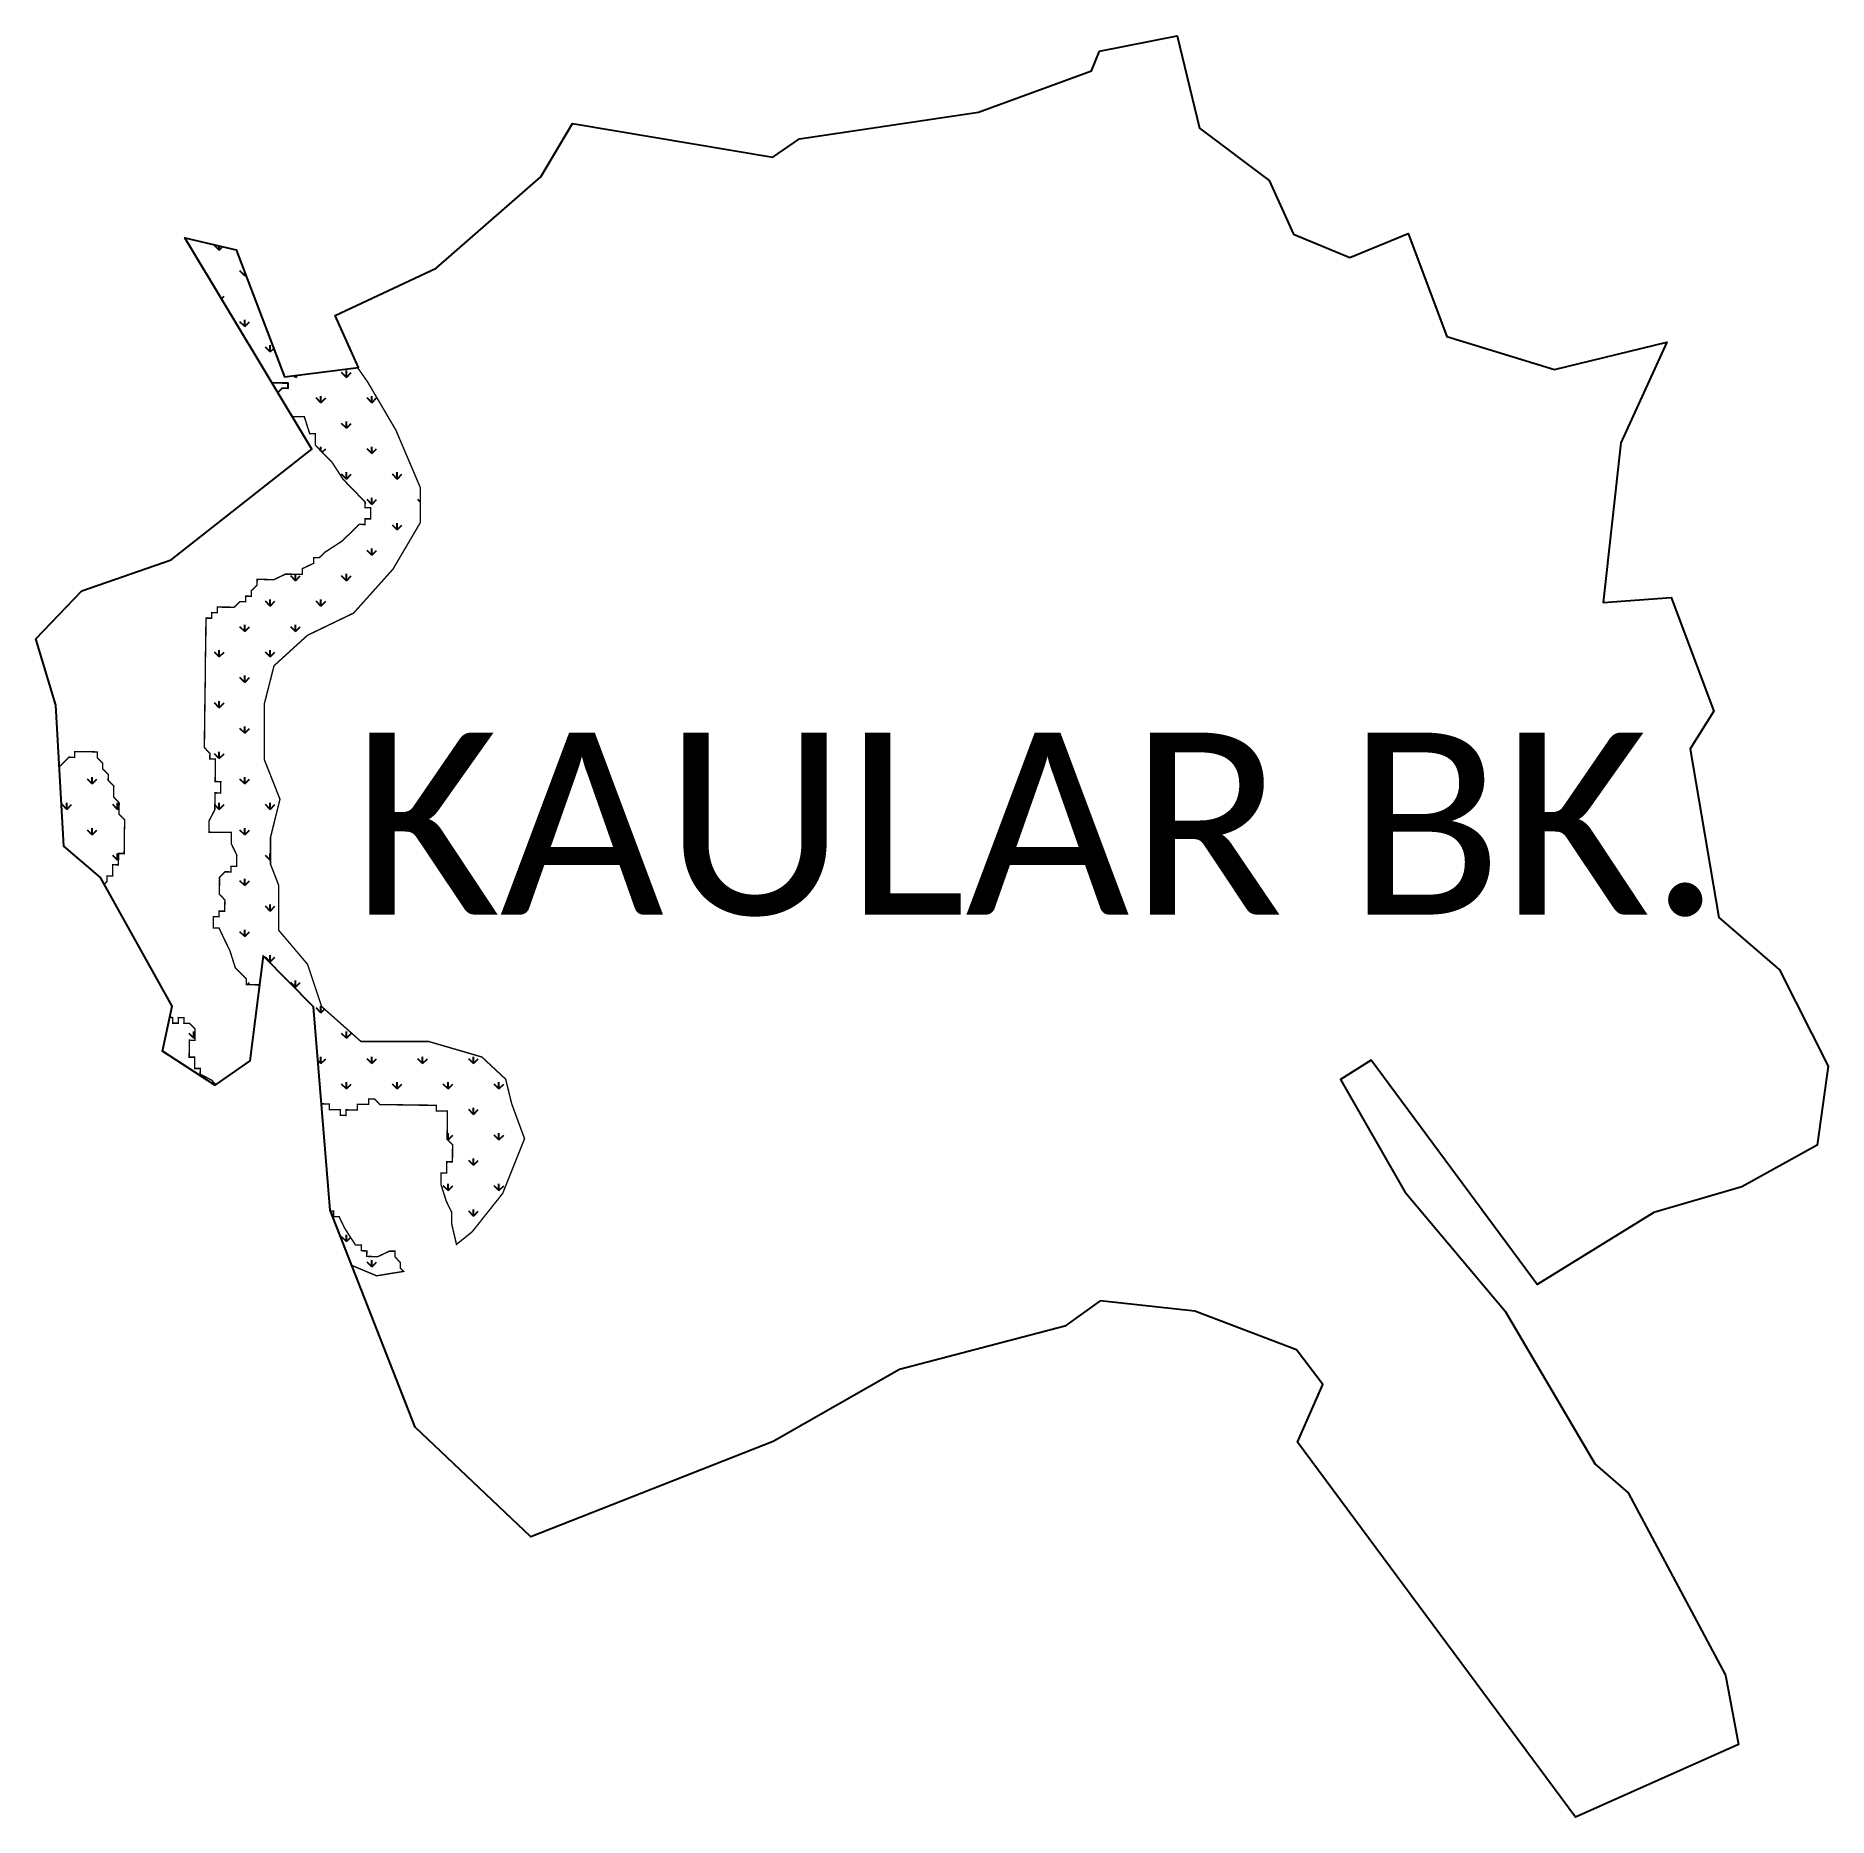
# Model space of a CAD drawing. Header units: metres. Extents: x 266674 to 267940, y 2141636 to 2142895.
import ezdxf

# ---------------------------------------------------------------- set-up
doc = ezdxf.new("R2010")
doc.units = ezdxf.units.M
for name, color, linetype in [('MANGROOVES BUFFER ZONE', 120, 'Continuous'), ('village', 250, 'Continuous'), ('VILLAGE NAME', 250, 'Continuous')]:
    doc.layers.add(name, color=color, linetype=linetype)

msp = doc.modelspace()

# ---------------------------------------------------------------- hatches: boundary and pattern name
at = {"layer": 'MANGROOVES BUFFER ZONE'}
h = msp.add_hatch(dxfattribs=at)
h.set_pattern_fill('GRASS', color=256)
h.paths.add_polyline_path([(266846.3, 2142355.1), (266835.3, 2142382.9), (266835.3, 2142422.7), (266842.1, 2142449.4), (266865.7, 2142470.9), (266898.3, 2142486.6), (266926.1, 2142517.6), (266945.5, 2142550.6), (266945.5, 2142575.2), (266928.2, 2142615.9), (266908.2, 2142650), (266901.2, 2142660), (266849.5, 2142653.5), (266815.4, 2142743.4), (266779, 2142751.9), (266840.5, 2142649.5), (266847.9, 2142649.4), (266851.9, 2142649.4), (266851.8, 2142645.4), (266847.8, 2142645.5), (266844.8, 2142642.5), (266855.5, 2142624.6), (266855.5, 2142625.5), (266859.5, 2142625.4), (266863.5, 2142625.4), (266867.3, 2142613.4), (266871.3, 2142613.3), (266871.2, 2142609.4), (266871.2, 2142605.4), (266875.1, 2142601.3), (266879, 2142597.3), (266883, 2142593.3), (266890.8, 2142581.3), (266894.7, 2142577.2), (266898.6, 2142573.2), (266902.5, 2142569.2), (266906.5, 2142565.1), (266906.4, 2142561.2), (266910.4, 2142561.1), (266910.3, 2142557.1), (266910.3, 2142553.2), (266906.3, 2142553.2), (266906.3, 2142549.2), (266902.3, 2142549.3), (266894.2, 2142541.4), (266890.2, 2142537.5), (266878.2, 2142529.7), (266874.1, 2142525.8), (266870.2, 2142525.8), (266870.1, 2142521.8), (266862.1, 2142518), (266862.1, 2142514), (266858.1, 2142514), (266854.1, 2142514.1), (266850.1, 2142514.1), (266842.1, 2142510.3), (266838.1, 2142510.3), (266834.2, 2142510.4), (266830.2, 2142510.4), (266830.1, 2142506.4), (266826.1, 2142502.5), (266826.1, 2142498.5), (266822.1, 2142498.6), (266822, 2142494.6), (266818, 2142494.7), (266814, 2142490.7), (266810, 2142490.8), (266806.1, 2142490.8), (266802.1, 2142490.9), (266802, 2142486.9), (266798.1, 2142486.9), (266798, 2142483), (266794, 2142483), (266794, 2142479), (266793.9, 2142475.1), (266793.9, 2142471.1), (266793.8, 2142463.1), (266793.7, 2142459.2), (266793.6, 2142451.2), (266793.6, 2142447.2), (266793.5, 2142439.3), (266793.2, 2142419.4), (266793.1, 2142407.4), (266793, 2142403.5), (266793, 2142399.5), (266792.9, 2142395.5), (266792.9, 2142391.5), (266796.8, 2142387.5), (266796.7, 2142383.5), (266800.7, 2142383.5), (266800.7, 2142379.5), (266800.6, 2142375.5), (266800.5, 2142367.6), (266804.5, 2142367.5), (266804.4, 2142363.5), (266804.4, 2142359.5), (266800.4, 2142359.6), (266800.4, 2142355.6), (266800.3, 2142351.6), (266800.3, 2142347.7), (266796.2, 2142339.8), (266796.1, 2142335.8), (266796.1, 2142331.8), (266800, 2142331.7), (266804, 2142331.7), (266808, 2142331.6), (266812, 2142331.6), (266811.9, 2142327.6), (266811.9, 2142323.6), (266815.8, 2142315.6), (266815.7, 2142311.7), (266815.7, 2142307.7), (266811.7, 2142307.7), (266811.6, 2142303.7), (266807.6, 2142303.8), (266803.6, 2142299.9), (266803.6, 2142295.9), (266803.5, 2142291.9), (266803.5, 2142287.9), (266807.4, 2142283.9), (266807.3, 2142279.9), (266807.3, 2142276), (266803.3, 2142276), (266803.3, 2142272), (266799.3, 2142272.1), (266799.2, 2142268.1), (266799.2, 2142264.1), (266803.2, 2142264.1), (266807, 2142256.1), (266810.9, 2142248.1), (266814.7, 2142236.1), (266822.6, 2142228), (266822.5, 2142224), (266826.5, 2142224), (266830.5, 2142223.9), (266831.9, 2142223.9), (266834.5, 2142244.5), (266870.1, 2142208.3), (266875.6, 2142139.8), (266877.2, 2142139.8), (266881.1, 2142139.7), (266881.1, 2142135.7), (266885.1, 2142135.7), (266889, 2142135.6), (266889, 2142131.7), (266893, 2142131.6), (266893, 2142135.6), (266897, 2142135.5), (266901, 2142135.5), (266901, 2142139.5), (266905, 2142139.4), (266909, 2142139.4), (266909, 2142143.3), (266913, 2142143.3), (266916.9, 2142139.3), (266920.9, 2142139.2), (266924.9, 2142139.2), (266932.8, 2142139.1), (266936.8, 2142139), (266940.8, 2142139), (266944.8, 2142138.9), (266948.8, 2142138.9), (266952.7, 2142138.8), (266956.7, 2142138.8), (266956.7, 2142134.8), (266960.6, 2142134.7), (266964.6, 2142134.7), (266964.6, 2142130.7), (266964.5, 2142126.7), (266964.5, 2142122.7), (266964.4, 2142118.8), (266964.4, 2142114.8), (266968.3, 2142110.8), (266968.2, 2142106.8), (266968.2, 2142102.8), (266968.1, 2142098.8), (266964.2, 2142098.9), (266964.1, 2142094.9), (266964, 2142090.9), (266960.1, 2142091), (266960, 2142087), (266960, 2142083), (266963.8, 2142071), (266967.7, 2142063), (266967.6, 2142059), (266967.6, 2142055.1), (266971, 2142040.5), (266982.1, 2142049.4), (267003.7, 2142076.6), (267019.1, 2142115.2), (267010, 2142139.9), (267005.8, 2142157.2), (266989, 2142172.9), (266951.3, 2142183.9), (266919.3, 2142183.9), (266903.5, 2142183.9), (266875.7, 2142208.6), (266865.8, 2142238.4), (266845.3, 2142262.6), (266845.3, 2142294.5), (266839.6, 2142309.2), (266839.6, 2142328.1)])
h = msp.add_hatch(dxfattribs=at)
h.set_pattern_fill('GRASS', color=256)
h.paths.add_polyline_path([(266736.3, 2142324.6), (266736.4, 2142328.6), (266736.4, 2142332.6), (266736.5, 2142336.5), (266736.5, 2142340.5), (266732.6, 2142344.5), (266732.6, 2142348.5), (266732.7, 2142352.5), (266728.8, 2142356.5), (266728.8, 2142360.5), (266728.9, 2142364.5), (266724.9, 2142368.5), (266725, 2142372.5), (266721.1, 2142376.5), (266721.1, 2142380.5), (266717.2, 2142384.5), (266717.2, 2142388.5), (266713.3, 2142388.6), (266709.3, 2142388.6), (266705.3, 2142388.7), (266701.3, 2142388.7), (266701.3, 2142384.7), (266697.3, 2142384.8), (266693.3, 2142380.9), (266690.4, 2142378.1), (266693.6, 2142321.9), (266719.4, 2142299.7), (266722, 2142295), (266724, 2142296.9), (266724.1, 2142300.9), (266728, 2142300.8), (266728.1, 2142304.8), (266728.1, 2142308.8), (266732.1, 2142308.7), (266732.2, 2142312.7), (266732.2, 2142316.7), (266736.2, 2142316.7), (266736.3, 2142320.6)])
h = msp.add_hatch(dxfattribs=at)
h.set_pattern_fill('GRASS', color=256)
h.paths.add_polyline_path([(266782.3, 2142184.8), (266786.2, 2142184.7), (266786.3, 2142188.7), (266786.3, 2142192.7), (266782.4, 2142196.7), (266778.4, 2142196.7), (266778.5, 2142200.7), (266774.5, 2142200.8), (266774.5, 2142196.8), (266770.5, 2142196.8), (266770.5, 2142200.8), (266768.5, 2142200.9), (266763.4, 2142177), (266800.3, 2142153.1), (266800.9, 2142153.5), (266797.8, 2142156.7), (266789.9, 2142160.8), (266790, 2142164.8), (266786, 2142164.8), (266786, 2142168.8), (266786.1, 2142172.8), (266782.1, 2142172.8), (266782.2, 2142176.8), (266782.2, 2142180.8)])
h = msp.add_hatch(dxfattribs=at)
h.set_pattern_fill('GRASS', color=256)
h.paths.add_polyline_path([(266931.4, 2142027.7), (266927.5, 2142031.7), (266927.5, 2142035.7), (266923.6, 2142035.7), (266915.6, 2142031.9), (266911.6, 2142031.9), (266907.6, 2142032), (266907.7, 2142035.9), (266903.7, 2142036), (266903.7, 2142040), (266899.7, 2142040), (266891.9, 2142052.1), (266888.1, 2142060.1), (266884.1, 2142060.1), (266884.1, 2142064.1), (266882, 2142064.1), (266897.1, 2142025.6), (266914.6, 2142018.3), (266933.6, 2142021.4), (266931.4, 2142023.7)])

# ---------------------------------------------------------------- linework, layer by layer
at = {"color": 3}
msp.add_lwpolyline([(266706.3, 2142502.4), (266769.4, 2142524.2)], dxfattribs=at)
at = {"layer": 'MANGROOVES BUFFER ZONE', "const_width": 1}
for points in [[(266875.6, 2142139.8), (266877.2, 2142139.8), (266881.1, 2142139.7), (266881.1, 2142135.7), (266885.1, 2142135.7), (266889, 2142135.6), (266889, 2142131.7), (266893, 2142131.6), (266893, 2142135.6), (266897, 2142135.5), (266901, 2142135.5), (266901, 2142139.5), (266905, 2142139.4), (266909, 2142139.4), (266909, 2142143.3), (266913, 2142143.3), (266916.9, 2142139.3), (266920.9, 2142139.2), (266924.9, 2142139.2), (266932.8, 2142139.1), (266936.8, 2142139), (266940.8, 2142139), (266944.8, 2142138.9), (266948.8, 2142138.9), (266952.7, 2142138.8), (266956.7, 2142138.8), (266956.7, 2142134.8), (266960.6, 2142134.7), (266964.6, 2142134.7), (266964.6, 2142130.7), (266964.5, 2142126.7), (266964.5, 2142122.7), (266964.4, 2142118.8), (266964.4, 2142114.8), (266968.3, 2142110.8), (266968.2, 2142106.8), (266968.2, 2142102.8), (266968.1, 2142098.8), (266964.2, 2142098.9), (266964.1, 2142094.9), (266964, 2142090.9), (266960.1, 2142091), (266960, 2142087), (266960, 2142083), (266963.8, 2142071), (266967.7, 2142063), (266967.6, 2142059), (266967.6, 2142055.1), (266971, 2142040.5), (266982.1, 2142049.4), (267003.7, 2142076.6), (267019.1, 2142115.2), (267010, 2142139.9), (267005.8, 2142157.2), (266989, 2142172.9), (266951.3, 2142183.9), (266919.3, 2142183.9), (266903.5, 2142183.9), (266875.7, 2142208.6), (266865.8, 2142238.4), (266845.3, 2142262.6), (266845.3, 2142294.5), (266839.6, 2142309.2), (266839.6, 2142328.1), (266846.3, 2142355.1), (266835.3, 2142382.9), (266835.3, 2142422.7), (266842.1, 2142449.4), (266865.7, 2142470.9), (266898.3, 2142486.6), (266926.1, 2142517.6), (266945.5, 2142550.6), (266945.5, 2142575.2), (266928.2, 2142615.9), (266908.2, 2142650), (266901.2, 2142660)], [(266855.5, 2142624.6), (266855.5, 2142625.5), (266859.5, 2142625.4), (266863.5, 2142625.4), (266867.3, 2142613.4), (266871.3, 2142613.3), (266871.2, 2142609.4), (266871.2, 2142605.4), (266875.1, 2142601.3), (266879, 2142597.3), (266883, 2142593.3), (266890.8, 2142581.3), (266894.7, 2142577.2), (266898.6, 2142573.2), (266902.5, 2142569.2), (266906.5, 2142565.1), (266906.4, 2142561.2), (266910.4, 2142561.1), (266910.3, 2142557.1), (266910.3, 2142553.2), (266906.3, 2142553.2), (266906.3, 2142549.2), (266902.3, 2142549.3), (266894.2, 2142541.4), (266890.2, 2142537.5), (266878.2, 2142529.7), (266874.1, 2142525.8), (266870.2, 2142525.8), (266870.1, 2142521.8), (266862.1, 2142518), (266862.1, 2142514), (266858.1, 2142514), (266854.1, 2142514.1), (266850.1, 2142514.1), (266842.1, 2142510.3), (266838.1, 2142510.3), (266834.2, 2142510.4), (266830.2, 2142510.4), (266830.1, 2142506.4), (266826.1, 2142502.5), (266826.1, 2142498.5), (266822.1, 2142498.6), (266822, 2142494.6), (266818, 2142494.7), (266814, 2142490.7), (266810, 2142490.8), (266806.1, 2142490.8), (266802.1, 2142490.9), (266802, 2142486.9), (266798.1, 2142486.9), (266798, 2142483), (266794, 2142483), (266794, 2142479), (266793.9, 2142475.1), (266793.9, 2142471.1), (266793.8, 2142463.1), (266793.7, 2142459.2), (266793.6, 2142451.2), (266793.6, 2142447.2), (266793.5, 2142439.3), (266793.2, 2142419.4), (266793.1, 2142407.4), (266793, 2142403.5), (266793, 2142399.5), (266792.9, 2142395.5), (266792.9, 2142391.5), (266796.8, 2142387.5), (266796.7, 2142383.5), (266800.7, 2142383.5), (266800.7, 2142379.5), (266800.6, 2142375.5), (266800.5, 2142367.6), (266804.5, 2142367.5), (266804.4, 2142363.5), (266804.4, 2142359.5), (266800.4, 2142359.6), (266800.4, 2142355.6), (266800.3, 2142351.6), (266800.3, 2142347.7), (266796.2, 2142339.8), (266796.1, 2142335.8), (266796.1, 2142331.8), (266800, 2142331.7), (266804, 2142331.7), (266808, 2142331.6), (266812, 2142331.6), (266811.9, 2142327.6), (266811.9, 2142323.6), (266815.8, 2142315.6), (266815.7, 2142311.7), (266815.7, 2142307.7), (266811.7, 2142307.7), (266811.6, 2142303.7), (266807.6, 2142303.8), (266803.6, 2142299.9), (266803.6, 2142295.9), (266803.5, 2142291.9), (266803.5, 2142287.9), (266807.4, 2142283.9), (266807.3, 2142279.9), (266807.3, 2142276), (266803.3, 2142276), (266803.3, 2142272), (266799.3, 2142272.1), (266799.2, 2142268.1), (266799.2, 2142264.1), (266803.2, 2142264.1), (266807, 2142256.1), (266810.9, 2142248.1), (266814.7, 2142236.1), (266822.6, 2142228), (266822.5, 2142224), (266826.5, 2142224), (266830.5, 2142223.9), (266831.9, 2142223.9)], [(266722, 2142295), (266724, 2142296.9), (266724.1, 2142300.9), (266728, 2142300.8), (266728.1, 2142304.8), (266728.1, 2142308.8), (266732.1, 2142308.7), (266732.2, 2142312.7), (266732.2, 2142316.7), (266736.2, 2142316.7), (266736.3, 2142320.6), (266736.3, 2142324.6), (266736.4, 2142328.6), (266736.4, 2142332.6), (266736.5, 2142336.5), (266736.5, 2142340.5), (266732.6, 2142344.5), (266732.6, 2142348.5), (266732.7, 2142352.5), (266728.8, 2142356.5), (266728.8, 2142360.5), (266728.9, 2142364.5), (266724.9, 2142368.5), (266725, 2142372.5), (266721.1, 2142376.5), (266721.1, 2142380.5), (266717.2, 2142384.5), (266717.2, 2142388.5), (266713.3, 2142388.6), (266709.3, 2142388.6), (266705.3, 2142388.7), (266701.3, 2142388.7), (266701.3, 2142384.7), (266697.3, 2142384.8), (266693.3, 2142380.9), (266690.4, 2142378.1)], [(266800.9, 2142153.5), (266797.8, 2142156.7), (266789.9, 2142160.8), (266790, 2142164.8), (266786, 2142164.8), (266786, 2142168.8), (266786.1, 2142172.8), (266782.1, 2142172.8), (266782.2, 2142176.8), (266782.2, 2142180.8), (266782.3, 2142184.8), (266786.2, 2142184.7), (266786.3, 2142188.7), (266786.3, 2142192.7), (266782.4, 2142196.7), (266778.4, 2142196.7), (266778.5, 2142200.7), (266774.5, 2142200.8), (266774.5, 2142196.8), (266770.5, 2142196.8), (266770.5, 2142200.8), (266768.5, 2142200.9)], [(266897.1, 2142025.6), (266914.6, 2142018.3), (266933.6, 2142021.4), (266931.4, 2142023.7), (266931.4, 2142027.7), (266927.5, 2142031.7), (266927.5, 2142035.7), (266923.6, 2142035.7), (266915.6, 2142031.9), (266911.6, 2142031.9), (266907.6, 2142032), (266907.7, 2142035.9), (266903.7, 2142036), (266903.7, 2142040), (266899.7, 2142040), (266891.9, 2142052.1), (266888.1, 2142060.1), (266884.1, 2142060.1), (266884.1, 2142064.1), (266882, 2142064.1)]]:
    msp.add_lwpolyline(points, dxfattribs=at)
at = {"layer": 'MANGROOVES BUFFER ZONE'}
msp.add_lwpolyline([(266840.5, 2142649.5), (266847.9, 2142649.4), (266851.9, 2142649.4), (266851.8, 2142645.4), (266847.8, 2142645.5), (266844.8, 2142642.5)], dxfattribs=at)
at = {"layer": 'village', "color": 3}
for points in [[(267425.3, 2142883.8, 0), (267480.3, 2142894.5, 0), (267496.1, 2142829.3, 0), (267545.3, 2142792.2, 0), (267562.3, 2142754.3, 0), (267602.1, 2142737.8, 0), (267643.4, 2142754.9, 0), (267670.7, 2142682.1, 0), (267746.9, 2142658.8, 0), (267826.1, 2142678, 0), (267793.6, 2142607, 0), (267781.3, 2142494.2, 0), (267829.3, 2142497.7, 0), (267859.4, 2142417.4, 0), (267842.6, 2142390.6, 0), (267863, 2142271.4, 0), (267905.8, 2142234.4, 0), (267940.2, 2142166.4, 0), (267932.4, 2142110.7, 0), (267879.3, 2142081.2, 0), (267817, 2142063, 0), (267734.6, 2142012.1, 0), (267617.4, 2142170.6, 0), (267595.6, 2142157.1, 0), (267641, 2142077.6, 0), (267711.9, 2141993.3, 0), (267775.6, 2141885.2, 0), (267798.9, 2141864.9, 0), (267867.6, 2141736.2, 0), (267876.9, 2141687.2, 0), (267761.6, 2141635.7, 0), (267565.2, 2141900.7, 0), (267583.2, 2141941.4, 0), (267564.6, 2141966, 0), (267492.6, 2141993.2, 0), (267425.9, 2142000.7, 0), (267400.9, 2141982.8, 0), (267284.1, 2141952, 0), (267194.7, 2141901.2, 0), (267023.6, 2141833.9, 0), (266941.9, 2141911.4, 0), (266881.8, 2142064.6, 0), (266870.1, 2142208.3, 0), (266834.5, 2142244.5, 0), (266825.1, 2142170.2, 0), (266800.3, 2142153.1, 0), (266763.4, 2142177, 0), (266770.2, 2142208.9, 0), (266719.4, 2142299.7, 0), (266693.6, 2142321.9, 0), (266688, 2142421.5, 0), (266673.8, 2142468.4, 0), (266706.3, 2142502.4, 0)], [(266769.4, 2142524.2, 0), (266868.8, 2142602.5, 0), (266779, 2142751.9, 0), (266815.4, 2142743.4, 0), (266849.5, 2142653.5, 0), (266901.7, 2142660.1, 0), (266885.4, 2142696.9, 0), (266956.6, 2142730.3, 0), (267030.6, 2142794.8, 0), (267053.1, 2142832.7, 0), (267194.5, 2142808.9, 0), (267213.3, 2142821.8, 0), (267339.9, 2142840.7, 0), (267419.6, 2142869.7, 0), (267425.3, 2142883.8, 0), (267425.3, 2142883.8, 0)]]:
    msp.add_polyline3d(points, dxfattribs=at)

# ---------------------------------------------------------------- texts
at = {"layer": 'VILLAGE NAME', "insert": (266897.4, 2142402.2), "char_height": 128.647, "attachment_point": 1}
msp.add_mtext_dynamic_manual_height_columns('{\\fCalibri|b0|i0|c0|p34;KAULAR BK.}', width=1449.11, gutter_width=643.2, heights=[0], dxfattribs=at)

doc.saveas('drawing.dxf')
